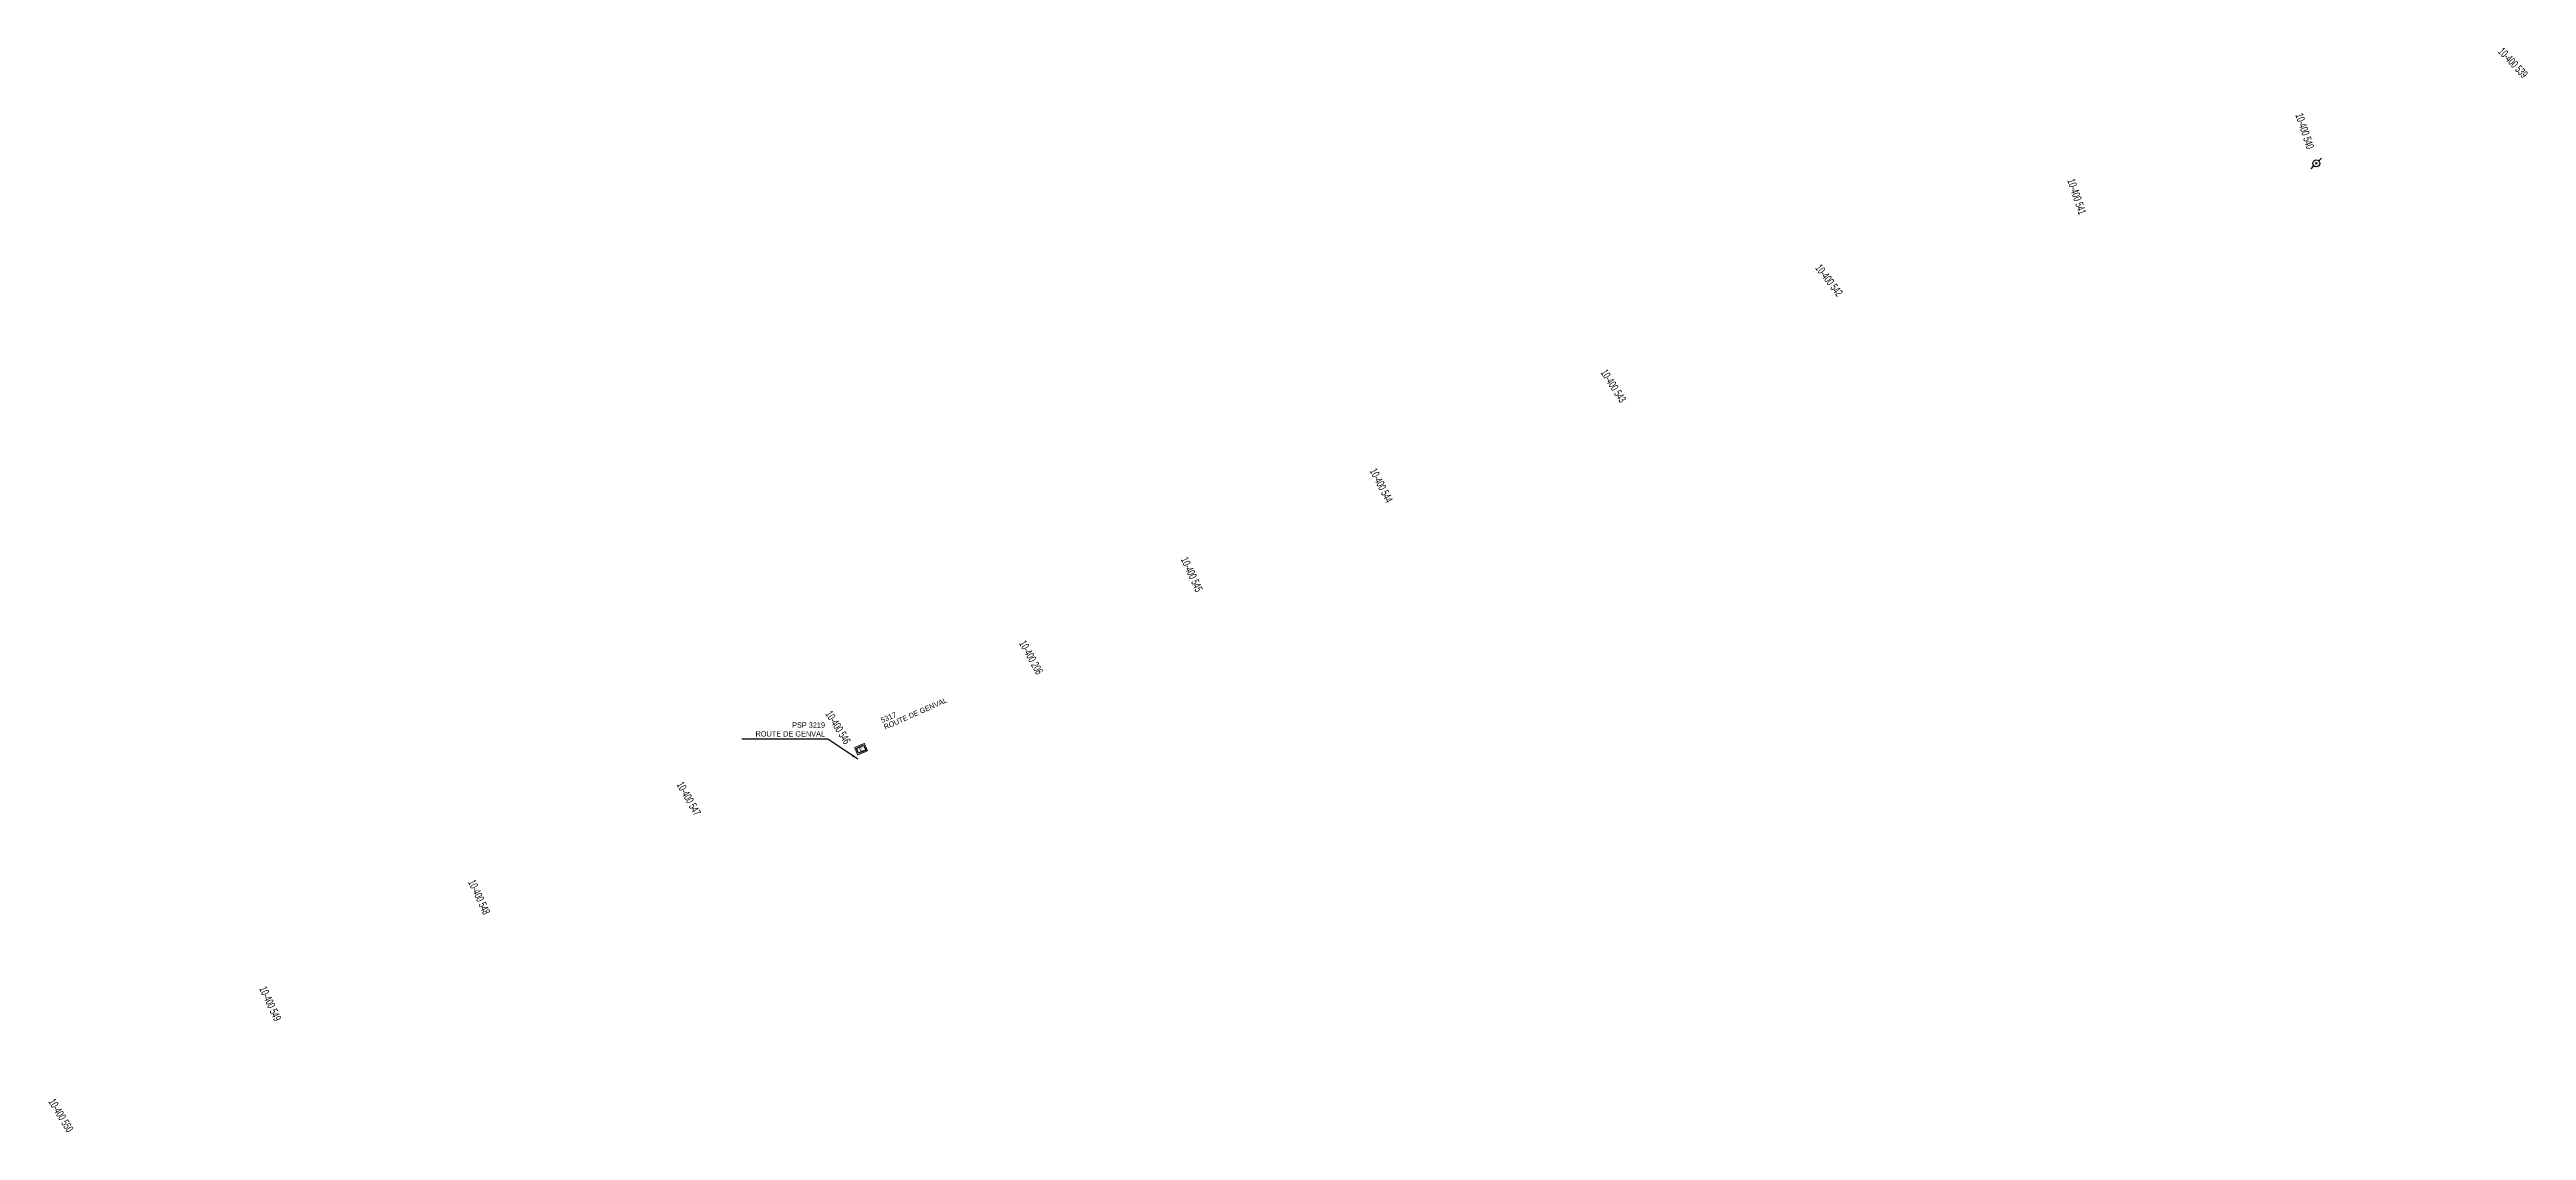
# Model space of a CAD drawing. Header units: millimetres. Extents: x 157000 to 157992, y 155013 to 155968.
# Drawn here: x 157523.9 to 157991.8, y 155276.5 to 155480.8 of the extents above; entities that cross this region are included whole.
import ezdxf
from ezdxf.enums import TextEntityAlignment as Align

# ---------------------------------------------------------------- set-up
doc = ezdxf.new("R2010")
doc.units = ezdxf.units.MM
doc.header["$LTSCALE"] = 0.3
doc.header["$MEASUREMENT"] = 0
doc.layers.get('0').update_dxf_attribs({"linetype": 'CONTINUOUS'})
doc.layers.add('M_200', color=7, linetype='CONTINUOUS')
doc.layers.add('W0473', color=7, linetype='CONTINUOUS')
doc.styles.add('M_ROMANS', font='ROMANS.shx', dxfattribs={"width": 0.75})
doc.dimstyles.get("Standard").update_dxf_attribs({"dimtxt": 0.18, "dimasz": 0.18, "dimexe": 0.18, "dimexo": 0.0625, "dimgap": 0.09, "dimtad": 0, "dimtih": 1, "dimtoh": 1, "dimdec": 4, "dimzin": 0, "dimdsep": 46, "dimtxsty": 'Standard', "dimcen": 0.09, "dimadec": 0, "dimazin": 0, "dimtfac": 1, "dimtdec": 4, "dimtofl": 0, "dimtmove": 0, "dimatfit": 3, "dimfxl": 0, "dimtolj": 1, "dimtzin": 0, "dimarcsym": 0})

# ---------------------------------------------------------------- blocks, each defined once
blk = doc.blocks.new('T473')
for p, q in [((-0.166667, 0.166667), (0.166667, -0.166667)), ((-0.166667, -0.166667), (0.166667, 0.166667)), ((0.500001, 0.500001), (1.000002, 1.000002)), ((-1.000002, -1.000002), (-0.500001, -0.500001))]:
    blk.add_line(p, q)
blk.add_ellipse((0, 0), major_axis=(0.471405, 0.471405), ratio=1, start_param=5.4977871438, end_param=11.780972451)
blk = doc.blocks.new('*U17')
at = {"layer": 'M_200', "color": 0, "linetype": 'Continuous', "const_width": 0.35, "flags": 128}
blk.add_lwpolyline([(4, 3), (4, 0), (0, 0), (0, 3)], close=True, dxfattribs=at)
at = {"layer": 'M_200', "color": 0, "linetype": 'Continuous'}
blk.add_lwpolyline([(0.5, 2.5), (3.5, 2.5), (3.5, 0.5), (0.5, 0.5)], close=True, dxfattribs=at)
at = {"layer": 'M_200', "insert": (2.03, 1.46), "char_height": 1.53, "width": 2.4558, "attachment_point": 5}
blk.add_mtext('E', dxfattribs=at)
at = {"layer": 'M_200', "color": 0, "linetype": 'Continuous', "width": 0.85}
for tag, p in [('NUM', (2, 10.77)), ('NOM', (2, 7.49))]:
    blk.add_attdef(tag, text='', height=2, dxfattribs=at).set_placement(p, align=Align.MIDDLE)
at = {"layer": 'M_200', "color": 0, "linetype": 'Continuous', "style": 'M_ROMANS', "width": 0.75, "flags": 3}
for tag, p in [('DEF_COUP', (1.87, -5.49)), ('DEF_TYPE', (1.87, -7.99)), ('DEF_LEG', (1.87, -2.99))]:
    blk.add_attdef(tag, text='', height=1.2, dxfattribs=at).set_placement(p, align=Align.MIDDLE)

msp = doc.modelspace()

# ---------------------------------------------------------------- block references
at = {"layer": 'M_200'}
ref = msp.add_blockref('*U17', (157676.56, 155347.47), dxfattribs=dict(at, xscale=0.4999999999999997, yscale=0.4999999999999997, zscale=0.4999999999999997, rotation=23.20923632906602))
ref.add_attrib('NUM', '5317', dxfattribs={"color": 0, "linetype": 'Continuous', "height": 1, "rotation": 23.8471, "width": 0.85}).set_placement((157682.38, 155354.56), align=Align.MIDDLE)
ref.add_attrib('NOM', 'ROUTE DE GENVAL', dxfattribs={"color": 0, "linetype": 'Continuous', "height": 1, "rotation": 23.8471, "width": 0.85}).set_placement((157687.46, 155355.3), align=Align.MIDDLE)
at = {"layer": 'W0473'}
msp.add_blockref('T473', (157952.1, 155459.25), dxfattribs=at)

# ---------------------------------------------------------------- texts
at = {"layer": 'M_200', "color": 252, "linetype": 'Continuous', "insert": (157670.38, 155352.28), "char_height": 1, "attachment_point": 6}
msp.add_mtext('\\A1;PSP 3219\\PROUTE DE GENVAL', dxfattribs=at)
at = {"layer": 'W0473', "color": 252, "linetype": 'Continuous', "width": 0.6}
for s, rotation, p in [('10-400 539', 313.3961, (157989.28, 155478.27)), ('10-400 540', 288.3002, (157949.93, 155465.36)), ('10-400 541', 288.7586, (157906.86, 155452.98)), ('10-400 542', 307.4506, (157860.07, 155437.16)), ('10-400 543', 302.6286, (157819.34, 155417.2)), ('10-400 544', 297.3869, (157775.48, 155398.4)), ('10-400 545', 294.6252, (157739.68, 155381.58)), ('10-400 206', 298.779, (157709.33, 155365.9)), ('10-400 546', 301.8954, (157672.87, 155352.67)), ('10-400 547', 299.5509, (157644.66, 155339.21)), ('10-400 548', 294.862, (157605.07, 155320.61)), ('10-400 549', 294.8649, (157565.6, 155300.47)), ('10-400 550', 300.9621, (157526.05, 155279.35))]:
    msp.add_text(s, height=1.5, rotation=rotation, dxfattribs=at).set_placement(p, align=Align.MIDDLE_CENTER)

# ---------------------------------------------------------------- leaders
at = {"layer": 'M_200', "color": 252, "linetype": 'Continuous', "annotation_type": 0, "has_hookline": 1, "hookline_direction": 1, "text_width": 15}
msp.add_leader([(157676.61, 155346.66), (157670.94, 155350.46), (157669.74, 155350.46)], dimstyle='Standard', override={"dimasz": 1.2, "dimtad": 1}, dxfattribs=at)

doc.saveas('drawing.dxf')
